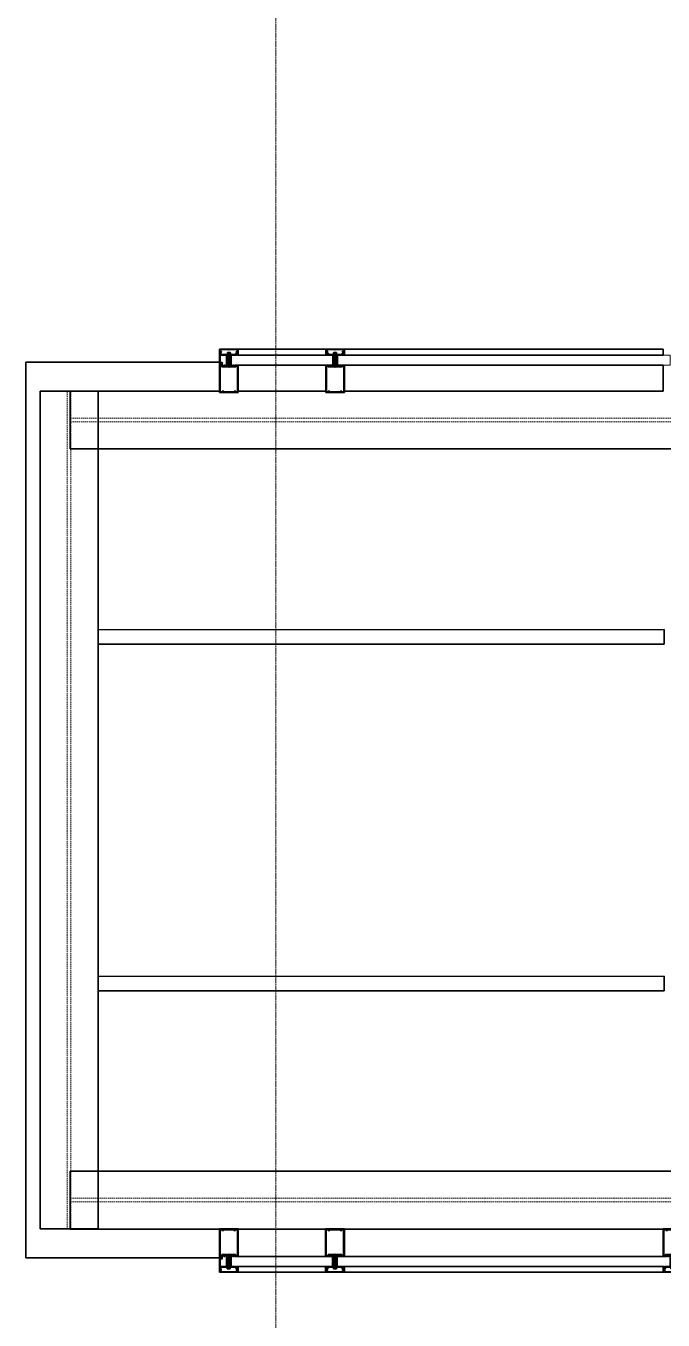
# Model space of a CAD drawing. Header units: millimetres. Extents: x -172 to 74841, y -20332 to 6639.
# Drawn here: x 53911 to 56116, y -14731 to -10251 of the extents above; entities that cross this region are included whole.
import ezdxf

# ---------------------------------------------------------------- set-up
doc = ezdxf.new("R2010")
doc.units = ezdxf.units.MM
doc.linetypes.add('DPA_Grid _ Level 100', pattern=[10, 5.5, -1.6, 1.3, -1.6])
doc.linetypes.add('DPA_Hidden 100', pattern=[7.2, 4.7, -2.5])
for name, color, linetype, lineweight in [('A-DETL-GENF', 2, 'Continuous', 35), ('A-GLAZ-CURT', 2, 'Continuous', 9), ('A-GLAZ-CWMG', 2, 'Continuous', 35), ('A-ROOF', 2, 'Continuous', 35), ('S-BEAM', 2, 'Continuous', 35), ('S-GRID', 251, 'Continuous', 9)]:
    doc.layers.add(name, color=color, linetype=linetype, lineweight=lineweight)

# ---------------------------------------------------------------- blocks, each defined once
blk = doc.blocks.new('Curtain Panel - GlazedPanel_Single_Clear-17713074-4214-01 ENLARGED ENTRANCE 4 GROUND LEVEL - REFLECTED CEILING PLAN')
at = {"layer": 'A-GLAZ-CURT'}
for p, q in [((-575.25, 17.5), (575.25, 17.5)), ((-575.25, -17.5), (-575.25, 17.5)), ((575.25, 17.5), (575.25, -17.5)), ((575.25, -17.5), (-575.25, -17.5))]:
    blk.add_line(p, q, dxfattribs=at)
blk = doc.blocks.new('Rectangular Mullion - DPA-AR_Rectangular_Mullion_Bottom_Right _Flip-17712991-4214-01 ENLARGED ENTRANCE 4 GROUND LEVEL - REFLECTED CEILING PLAN')
at = {"layer": 'A-GLAZ-CWMG'}
for p, q in [((-881611.9, -11370.8), (-881611.9, -11390.8)), ((-881611.9, -11390.8), (-881611.9, -11370.8)), ((-881611.9, -11370.8), (-881276.9, -11370.8)), ((-881276.9, -11370.8), (-881611.9, -11370.8)), ((-881285.4, -11390.8), (-881611.9, -11390.8)), ((-881285.4, -11390.8), (-881611.9, -11390.8)), ((-881611.9, -11425.8), (-881611.9, -11515.8)), ((-881611.9, -11515.8), (-881611.9, -11425.8)), ((-881285.4, -11425.8), (-881611.9, -11425.8)), ((-881285.4, -11425.8), (-881611.9, -11425.8))]:
    blk.add_line(p, q, dxfattribs=at)
blk = doc.blocks.new('Rectangular Mullion - 65 x 150mm-17686081-4214-01 ENLARGED ENTRANCE 4 GROUND LEVEL - REFLECTED CEILING PLAN')
at = {"layer": 'A-DETL-GENF'}
for p, q in [((-32.5, 25.3), (-32.5, 37.5)), ((-32.5, 37.5), (32.5, 37.5)), ((-32.5, 18), (-32.5, 22.7)), ((-29.9, 17.5), (-32, 17.5)), ((-31.7, 23.5), (-30.7, 23.5)), ((-31.2, 36.2), (-31.2, 25.8)), ((-15.9, 36.2), (-31.2, 36.2)), ((-31.2, 25.8), (-30.5, 25.8)), ((-30.5, 23.7), (-31, 23.7)), ((-30.3, 26), (-27.6, 30.6)), ((-26.8, 21.3), (-29, 21.3)), ((-25.9, 29.6), (-27.4, 26.9)), ((-27.4, 26.9), (-27.4, 23.5)), ((-27.4, 23.5), (-24.5, 23.5)), ((-5.7, 17.5), (-25.9, 17.5)), ((-23, 22), (-23, 20)), ((-23, 20), (-8.3, 20)), ((0, 36), (-15.9, 36.2)), ((-7.6, 20.7), (-8.3, 20)), ((-8, 12.1), (-8, 17.5)), ((-8, 12.1), (-8, 0.5)), ((-8, 12.1), (-6.9, 12.1)), ((-7.7, 0.2), (-6.7, 0.2)), ((-7.6, 20.7), (-0.4, 20.7)), ((-6.6, 12.5), (-6.9, 12.1)), ((-6.2, 12.1), (-6.6, 12.5)), ((-6.3, 20.7), (-6.3, 21.7)), ((-6.3, 21.7), (6.3, 21.7)), ((-4.3, 12.1), (-6.2, 12.1)), ((-5.7, 17.5), (-5.3, 17.1)), ((-5.3, 17.1), (-5, 17.5)), ((-5.2, 25.2), (-5.2, 21.7)), ((5.1, 25.3), (-5.1, 25.3)), ((-5, 17.5), (5, 17.5)), ((-4.9, 4.3), (-4.9, 12.1)), ((-4.9, 4.3), (-2.4, 1.4)), ((4.9, 4.3), (-4.9, 4.3)), ((-3.9, 12.5), (-4.3, 12.1)), ((-3.9, 26.1), (3.9, 26.1)), ((-3.6, 12.1), (-3.9, 12.5)), ((-2.5, 12.1), (-3.6, 12.1)), ((-2.6, 25.2), (-2.6, 21.7)), ((-2.5, 12.1), (-2.5, 17.5)), ((-2.5, 1.8), (-2.5, 12.1)), ((-1.1, -3.8), (-2.5, 1.8)), ((-2.4, 1.4), (-2.4, -23.5)), ((-2.4, 1.4), (2.4, 1.4)), ((0, 20.3), (-0.4, 20.7)), ((15.9, 36.2), (0, 36)), ((0.4, 20.7), (0, 20.3)), ((0.4, 20.7), (7.6, 20.7)), ((2.5, 1.8), (1.1, -3.8)), ((2.4, 1.4), (4.9, 4.3)), ((2.4, -23.5), (2.4, 1.4)), ((2.5, 12.1), (2.5, 17.5)), ((2.5, 12.1), (2.5, 1.6)), ((3.6, 12.1), (2.5, 12.1)), ((2.6, 25.2), (2.6, 21.7)), ((3.9, 12.5), (3.6, 12.1)), ((4.3, 12.1), (3.9, 12.5)), ((6.2, 12.1), (4.3, 12.1)), ((4.9, 4.3), (4.9, 12.1)), ((5, 17.5), (5.3, 17.1)), ((5.2, 25.2), (5.2, 21.7)), ((5.3, 17.1), (5.7, 17.5)), ((28.4, 17.5), (5.7, 17.5)), ((6.6, 12.5), (6.2, 12.1)), ((6.3, 21.7), (6.3, 20.7)), ((6.9, 12.1), (6.6, 12.5)), ((6.7, 0.2), (7.7, 0.2)), ((6.9, 12.1), (8, 12.1)), ((8.3, 20), (7.6, 20.7)), ((8, 17.5), (8, 12.1)), ((8, 12.1), (8, 0.5)), ((8.3, 20), (27.4, 20)), ((31.2, 36.2), (15.9, 36.2)), ((27.4, 26.9), (25.9, 29.6)), ((27.4, 20), (27.4, 26.9)), ((27.6, 30.6), (30.3, 26)), ((30, -7.1), (30, 16)), ((30.5, 25.8), (31.2, 25.8)), ((31, 23.7), (30.5, 23.7)), ((30.7, 23.5), (31.7, 23.5)), ((31.2, 25.8), (31.2, 36.2)), ((32.5, 37.5), (32.5, 25.3)), ((32.5, 22.7), (32.5, -11.2)), ((-21, -17.5), (-32.5, -17.5)), ((-32.5, -17.5), (-32.5, -112.5)), ((-30, -20), (-24, -20)), ((-30, -110), (-30, -20)), ((-24, -20), (-24, -23.1)), ((-23.2, -23.8), (-4.1, -23.8)), ((-17.9, -21.3), (-20.2, -21.3)), ((-13.8, -17.5), (-17.1, -17.5)), ((-13.1, -20.5), (-13.1, -18.3)), ((-5.9, -21.3), (-12.3, -21.3)), ((-10.5, -19.4), (-10.5, -21.3)), ((-8, -18.7), (-9.7, -18.7)), ((-8, -2), (-8, -18.7)), ((-6.7, -1.7), (-7.7, -1.7)), ((-6.4, -0.1), (-6.4, -1.5)), ((-5.4, -19.8), (-5.4, -4.6)), ((-5.4, -4.6), (-3.5, -4.6)), ((-5.1, -18.3), (-5.1, -20.5)), ((-0.8, -17.5), (-4.3, -17.5)), ((-2.6, -20.8), (2.6, -20.8)), ((-2.6, -22.3), (-2.6, -20.8)), ((-2.4, -23.5), (0, -25.9)), ((0, -18.3), (-0.8, -17.5)), ((0.8, -17.5), (0, -18.3)), ((0, -25.9), (2.4, -23.5)), ((4.3, -17.5), (0.8, -17.5)), ((2.6, -20.8), (2.6, -22.3)), ((3.5, -4.6), (5.4, -4.6)), ((4.1, -23.8), (23.2, -23.8)), ((5.1, -20.5), (5.1, -18.3)), ((5.4, -4.6), (5.4, -19.8)), ((12.3, -21.3), (5.9, -21.3)), ((6.4, -1.5), (6.4, -0.1)), ((7.7, -1.7), (6.7, -1.7)), ((8, -18.7), (8, -2)), ((9.7, -18.7), (8, -18.7)), ((10.5, -21.3), (10.5, -19.4)), ((13.1, -18.3), (13.1, -20.5)), ((17.1, -17.5), (13.8, -17.5)), ((20.2, -21.3), (17.9, -21.3)), ((32.5, -17.5), (21, -17.5)), ((22.3, -10.4), (22.3, -9.4)), ((23.1, -8.6), (28.4, -8.6)), ((32.5, -11.2), (23.1, -11.2)), ((23.3, -17.5), (23.3, -11.2)), ((24, -23.1), (24, -20)), ((24, -20), (30, -20)), ((30, -20), (30, -110)), ((32.5, -11.2), (32.5, -17.5)), ((32.5, -112.5), (32.5, -17.5)), ((-32.5, -112.5), (32.5, -112.5)), ((-25.1, -110), (-30, -110)), ((-23.6, -106.9), (-23.6, -108.4)), ((-17.7, -106.9), (-23.6, -106.9)), ((-17.7, -108.4), (-17.7, -106.9)), ((16.1, -110), (-16.1, -110)), ((17.7, -106.9), (17.7, -108.4)), ((23.6, -106.9), (17.7, -106.9)), ((23.6, -108.4), (23.6, -106.9)), ((30, -110), (25.1, -110))]:
    blk.add_line(p, q, dxfattribs=at)
for centre, radius, start, end in [((-31, 25.3), 1.52, 180, 270), ((-31.7, 22.7), 0.762, 90, 180), ((-32, 18), 0.508, 180, 270), ((-30.7, 24.8), 1.27, 270, 71.3371), ((-30.5, 24.8), 1.02, 270, 90), ((-29, 20), 1.27, 90, 180), ((-28, 19.8), 2.29, 180, 225.1897), ((-29.9, 17.9), 0.381, 270, 45.1897), ((-26.8, 30.1), 1.02, 330, 150), ((-26.8, 20), 1.27, 0, 90), ((-25.9, 17.9), 0.381, 134.8103, 270), ((-27.8, 19.8), 2.29, 314.8103, 0), ((-24.5, 22), 1.52, 0, 90), ((-7.7, 0.5), 0.254, 180, 270), ((-6.7, -0.1), 0.254, 0, 90), ((-3.9, 24.7), 1.38, 20.9416, 159.0732), ((0, 21.9), 4.19, 54.2873, 125.7127), ((3.9, 24.7), 1.38, 20.9416, 159.0732), ((6.7, -0.1), 0.254, 90, 180), ((7.7, 0.5), 0.254, 270, 0), ((26.8, 30.1), 1.02, 30, 210), ((28.4, 16), 1.52, 0, 90), ((30.7, 24.8), 1.27, 108.6629, 270), ((30.5, 24.8), 1.02, 90, 270), ((31, 25.3), 1.52, 270, 0), ((31.7, 22.7), 0.762, 0, 90), ((-23.2, -23.1), 0.762, 180, 270), ((-19.2, -19.8), 2.29, 134.8103, 180), ((-20.2, -20), 1.27, 180, 270), ((-21, -17.9), 0.381, 314.8103, 90), ((-17.9, -20), 1.27, 270, 0), ((-17.1, -17.9), 0.381, 90, 225.1897), ((-18.9, -19.8), 2.29, 0, 45.1897), ((-13.8, -18.3), 0.762, 0, 90), ((-12.3, -20.5), 0.762, 180, 270), ((-9.7, -19.4), 0.762, 90, 180), ((-7.7, -2), 0.254, 90, 180), ((-6.9, -19.8), 1.52, 270, 0), ((-6.7, -1.5), 0.254, 270, 0), ((-5.9, -20.5), 0.762, 270, 0), ((-4.3, -18.3), 0.762, 90, 180), ((-4.1, -22.3), 1.52, 270, 0), ((0, -3.5), 3.63, 197.5064, 342.4936), ((0, -3.5), 1.09, 195, 345), ((4.1, -22.3), 1.52, 180, 270), ((4.3, -18.3), 0.762, 0, 90), ((5.9, -20.5), 0.762, 180, 270), ((6.9, -19.8), 1.52, 180, 270), ((6.7, -1.5), 0.254, 180, 270), ((7.7, -2), 0.254, 0, 90), ((9.7, -19.4), 0.762, 0, 90), ((12.3, -20.5), 0.762, 270, 0), ((13.8, -18.3), 0.762, 90, 180), ((18.9, -19.8), 2.29, 134.8103, 180), ((17.9, -20), 1.27, 180, 270), ((17.1, -17.9), 0.381, 314.8103, 90), ((20.2, -20), 1.27, 270, 0), ((21, -17.9), 0.381, 90, 225.1897), ((19.2, -19.8), 2.29, 0, 45.1897), ((23.1, -9.4), 0.762, 90, 180), ((23.1, -10.4), 0.762, 180, 270), ((23.2, -23.1), 0.762, 270, 0), ((28.4, -7.1), 1.52, 270, 0), ((-25.1, -108.4), 1.52, 270, 0), ((-16.1, -108.4), 1.52, 180, 270), ((16.1, -108.4), 1.52, 270, 0), ((25.1, -108.4), 1.52, 180, 270)]:
    blk.add_arc(centre, radius, start, end, dxfattribs=at)
blk = doc.blocks.new('Rectangular Mullion - DPA-AR_Rectangular_Mullion_Bottom_Right _Flip-17713075-4214-01 ENLARGED ENTRANCE 4 GROUND LEVEL - REFLECTED CEILING PLAN')
at = {"layer": 'A-GLAZ-CWMG', "lineweight": 9}
for p, q in [((0, 37.5), (-65, 37.5)), ((-65, 37.5), (-65, 17.5)), ((-65, 17.5), (-41, 17.5)), ((-41, 17.5), (-41, -17.5)), ((0, -112.5), (0, 37.5)), ((-41, -17.5), (-65, -17.5)), ((-65, -17.5), (-65, -112.5)), ((-65, -112.5), (0, -112.5))]:
    blk.add_line(p, q, dxfattribs=at)
blk = doc.blocks.new('Curtain Panel - GlazedPanel_Single_Clear-17713077-4214-01 ENLARGED ENTRANCE 4 GROUND LEVEL - REFLECTED CEILING PLAN')
at = {"layer": 'A-GLAZ-CURT'}
for p, q in [((-575.5, -17.5), (-575.5, 17.5)), ((-575.5, 17.5), (575.5, 17.5)), ((575.5, 17.5), (575.5, -17.5)), ((575.5, -17.5), (-575.5, -17.5))]:
    blk.add_line(p, q, dxfattribs=at)
blk = doc.blocks.new('Rectangular Mullion - DPA-AR_Rectangular_Mullion_Bottom_Right _Flip-17712996-4214-01 ENLARGED ENTRANCE 4 GROUND LEVEL - REFLECTED CEILING PLAN')
at = {"layer": 'A-GLAZ-CWMG'}
for p, q in [((-881612.4, -14510.8), (-881612.4, -14416)), ((-881612.4, -14416), (-881612.4, -14510.8)), ((-881285.9, -14510.8), (-881612.4, -14510.8)), ((-881285.9, -14510.8), (-881612.4, -14510.8)), ((-881612.4, -14565.8), (-881612.4, -14545.8)), ((-881612.4, -14545.8), (-881612.4, -14565.8)), ((-881285.9, -14545.8), (-881612.4, -14545.8)), ((-881285.9, -14545.8), (-881612.4, -14545.8)), ((-881612.4, -14565.8), (-881277.4, -14565.8)), ((-881277.4, -14565.8), (-881612.4, -14565.8))]:
    blk.add_line(p, q, dxfattribs=at)
blk = doc.blocks.new('Rectangular Mullion - DPA-AR_Rectangular_Mullion_Bottom_Right _Flip-17713078-4214-01 ENLARGED ENTRANCE 4 GROUND LEVEL - REFLECTED CEILING PLAN')
at = {"layer": 'A-GLAZ-CWMG', "lineweight": 9}
for p, q in [((0, 112.5), (-65, 112.5)), ((-65, 112.5), (-65, 17.5)), ((0, -37.5), (0, 112.5)), ((-65, 17.5), (-41, 17.5)), ((-41, 17.5), (-41, -17.5)), ((-41, -17.5), (-65, -17.5)), ((-65, -17.5), (-65, -37.5)), ((-65, -37.5), (0, -37.5))]:
    blk.add_line(p, q, dxfattribs=at)
blk = doc.blocks.new('Rectangular Mullion - 65 x 150mm-17686078-4214-01 ENLARGED ENTRANCE 4 GROUND LEVEL - REFLECTED CEILING PLAN')
at = {"layer": 'A-DETL-GENF'}
for p, q in [((-32.5, 37.5), (-32.5, 25.3)), ((32.5, 37.5), (-32.5, 37.5)), ((-32.5, 22.7), (-32.5, -11.1)), ((-30.7, 23.5), (-31.7, 23.5)), ((-31.2, 25.8), (-31.2, 36.2)), ((-31.2, 36.2), (-15.9, 36.2)), ((-30.5, 25.8), (-31.2, 25.8)), ((-31, 23.7), (-30.5, 23.7)), ((-27.6, 30.6), (-30.3, 26)), ((-30, -7.1), (-30, 16)), ((-28.4, 17.5), (-5.7, 17.5)), ((-27.4, 26.9), (-25.9, 29.6)), ((-27.4, 20), (-27.4, 26.9)), ((-8.3, 20), (-27.4, 20)), ((-15.9, 36.2), (0, 36)), ((-8.3, 20), (-7.6, 20.7)), ((-8, 17.5), (-8, 12.1)), ((-6.9, 12.1), (-8, 12.1)), ((-8, 12.1), (-8, 0.5)), ((-6.7, 0.2), (-7.7, 0.2)), ((-0.4, 20.7), (-7.6, 20.7)), ((-6.9, 12.1), (-6.6, 12.5)), ((-6.6, 12.5), (-6.2, 12.1)), ((6.3, 21.7), (-6.3, 21.7)), ((-6.3, 21.7), (-6.3, 20.7)), ((-6.2, 12.1), (-4.3, 12.1)), ((-5.3, 17.1), (-5.7, 17.5)), ((-5, 17.5), (-5.3, 17.1)), ((-5.2, 25.2), (-5.2, 21.7)), ((-5.1, 25.3), (5.1, 25.3)), ((5, 17.5), (-5, 17.5)), ((-4.9, 4.3), (-4.9, 12.1)), ((-4.9, 4.3), (4.9, 4.3)), ((-2.4, 1.4), (-4.9, 4.3)), ((-4.3, 12.1), (-3.9, 12.5)), ((3.9, 26.1), (-3.9, 26.1)), ((-3.9, 12.5), (-3.6, 12.1)), ((-3.6, 12.1), (-2.5, 12.1)), ((-2.6, 25.2), (-2.6, 21.7)), ((-2.5, 12.1), (-2.5, 17.5)), ((-2.5, 12.1), (-2.5, 1.6)), ((-2.5, 1.8), (-1.1, -3.8)), ((-2.4, -23.5), (-2.4, 1.4)), ((2.4, 1.4), (-2.4, 1.4)), ((-0.4, 20.7), (0, 20.3)), ((0, 36), (15.9, 36.2)), ((0, 20.3), (0.4, 20.7)), ((7.6, 20.7), (0.4, 20.7)), ((1.1, -3.8), (2.5, 1.8)), ((4.9, 4.3), (2.4, 1.4)), ((2.4, 1.4), (2.4, -23.5)), ((2.5, 12.1), (2.5, 17.5)), ((2.5, 12.1), (3.6, 12.1)), ((2.5, 1.8), (2.5, 12.1)), ((2.6, 25.2), (2.6, 21.7)), ((3.6, 12.1), (3.9, 12.5)), ((3.9, 12.5), (4.3, 12.1)), ((4.3, 12.1), (6.2, 12.1)), ((4.9, 4.3), (4.9, 12.1)), ((5.3, 17.1), (5, 17.5)), ((5.2, 25.2), (5.2, 21.7)), ((5.7, 17.5), (5.3, 17.1)), ((5.7, 17.5), (25.9, 17.5)), ((6.2, 12.1), (6.6, 12.5)), ((6.3, 20.7), (6.3, 21.7)), ((6.6, 12.5), (6.9, 12.1)), ((7.7, 0.2), (6.7, 0.2)), ((8, 12.1), (6.9, 12.1)), ((7.6, 20.7), (8.3, 20)), ((8, 12.1), (8, 17.5)), ((8, 12.1), (8, 0.5)), ((23, 20), (8.3, 20)), ((15.9, 36.2), (31.2, 36.2)), ((23, 22), (23, 20)), ((27.4, 23.5), (24.5, 23.5)), ((25.9, 29.6), (27.4, 26.9)), ((26.8, 21.3), (29, 21.3)), ((27.4, 26.9), (27.4, 23.5)), ((30.3, 26), (27.6, 30.6)), ((29.9, 17.5), (32, 17.5)), ((31.2, 25.8), (30.5, 25.8)), ((30.5, 23.7), (31, 23.7)), ((31.7, 23.5), (30.7, 23.5)), ((31.2, 36.2), (31.2, 25.8)), ((32.5, 25.3), (32.5, 37.5)), ((32.5, 18), (32.5, 22.7)), ((-32.5, -11.1), (-23.1, -11.1)), ((-32.5, -11.2), (-32.5, -17.5)), ((-32.5, -17.5), (-21, -17.5)), ((-32.5, -112.5), (-32.5, -17.5)), ((-24, -20), (-30, -20)), ((-30, -20), (-30, -110)), ((-23.1, -8.6), (-28.4, -8.6)), ((-24, -23.1), (-24, -20)), ((-23.3, -17.5), (-23.3, -11.1)), ((-4.1, -23.8), (-23.2, -23.8)), ((-22.3, -10.4), (-22.3, -9.4)), ((-20.2, -21.3), (-17.9, -21.3)), ((-17.1, -17.5), (-13.8, -17.5)), ((-13.1, -18.3), (-13.1, -20.5)), ((-12.3, -21.3), (-5.9, -21.3)), ((-10.5, -21.3), (-10.5, -19.4)), ((-9.7, -18.7), (-8, -18.7)), ((-8, -18.7), (-8, -2)), ((-7.7, -1.7), (-6.7, -1.7)), ((-6.4, -1.5), (-6.4, -0.1)), ((-3.5, -4.6), (-5.4, -4.6)), ((-5.4, -4.6), (-5.4, -19.8)), ((-5.1, -20.5), (-5.1, -18.3)), ((-4.3, -17.5), (-0.8, -17.5)), ((-2.6, -20.8), (-2.6, -22.3)), ((2.6, -20.8), (-2.6, -20.8)), ((0, -25.9), (-2.4, -23.5)), ((-0.8, -17.5), (0, -18.3)), ((0, -18.3), (0.8, -17.5)), ((2.4, -23.5), (0, -25.9)), ((0.8, -17.5), (4.3, -17.5)), ((2.6, -22.3), (2.6, -20.8)), ((5.4, -4.6), (3.5, -4.6)), ((23.2, -23.8), (4.1, -23.8)), ((5.1, -18.3), (5.1, -20.5)), ((5.4, -19.8), (5.4, -4.6)), ((5.9, -21.3), (12.3, -21.3)), ((6.4, -0.1), (6.4, -1.5)), ((6.7, -1.7), (7.7, -1.7)), ((8, -2), (8, -18.7)), ((8, -18.7), (9.7, -18.7)), ((10.5, -19.4), (10.5, -21.3)), ((13.1, -20.5), (13.1, -18.3)), ((13.8, -17.5), (17.1, -17.5)), ((17.9, -21.3), (20.2, -21.3)), ((21, -17.5), (32.5, -17.5)), ((24, -20), (24, -23.1)), ((30, -20), (24, -20)), ((30, -110), (30, -20)), ((32.5, -17.5), (32.5, -112.5)), ((32.5, -112.5), (-32.5, -112.5)), ((-30, -110), (-25.1, -110)), ((-23.6, -108.4), (-23.6, -106.9)), ((-23.6, -106.9), (-17.7, -106.9)), ((-17.7, -106.9), (-17.7, -108.4)), ((-16.1, -110), (16.1, -110)), ((17.7, -106.9), (23.6, -106.9)), ((17.7, -108.4), (17.7, -106.9)), ((23.6, -106.9), (23.6, -108.4)), ((25.1, -110), (30, -110))]:
    blk.add_line(p, q, dxfattribs=at)
for centre, radius, start, end in [((-31, 25.3), 1.52, 180, 270), ((-31.7, 22.7), 0.762, 90, 180), ((-30.7, 24.8), 1.27, 270, 71.3371), ((-30.5, 24.8), 1.02, 270, 90), ((-28.4, 16), 1.52, 90, 180), ((-26.8, 30.1), 1.02, 330, 150), ((-7.7, 0.5), 0.254, 180, 270), ((-6.7, -0.1), 0.254, 0, 90), ((-3.9, 24.7), 1.38, 20.9268, 159.0584), ((0, 21.9), 4.19, 54.2873, 125.7127), ((3.9, 24.7), 1.38, 20.9268, 159.0584), ((6.7, -0.1), 0.254, 90, 180), ((7.7, 0.5), 0.254, 270, 0), ((24.5, 22), 1.52, 90, 180), ((26.8, 20), 1.27, 90, 180), ((27.8, 19.8), 2.29, 180, 225.1897), ((26.8, 30.1), 1.02, 30, 210), ((25.9, 17.9), 0.381, 270, 45.1897), ((29, 20), 1.27, 360, 90), ((30.7, 24.8), 1.27, 108.6629, 270), ((30.5, 24.8), 1.02, 90, 270), ((29.9, 17.9), 0.381, 134.8103, 270), ((28, 19.8), 2.29, 314.8103, 360), ((31, 25.3), 1.52, 270, 0), ((31.7, 22.7), 0.762, 0, 90), ((32, 18), 0.508, 270, 0), ((-28.4, -7.1), 1.52, 180, 270), ((-23.2, -23.1), 0.762, 180, 270), ((-23.1, -9.4), 0.762, 0, 90), ((-23.1, -10.4), 0.762, 270, 0), ((-19.2, -19.8), 2.29, 134.8103, 180), ((-20.2, -20), 1.27, 180, 270), ((-21, -17.9), 0.381, 314.8103, 90), ((-17.9, -20), 1.27, 270, 360), ((-17.1, -17.9), 0.381, 90, 225.1897), ((-18.9, -19.8), 2.29, 360, 45.1897), ((-13.8, -18.3), 0.762, 0, 90), ((-12.3, -20.5), 0.762, 180, 270), ((-9.7, -19.4), 0.762, 90, 180), ((-7.7, -2), 0.254, 90, 180), ((-6.9, -19.8), 1.52, 270, 0), ((-6.7, -1.5), 0.254, 270, 0), ((-5.9, -20.5), 0.762, 270, 0), ((-4.3, -18.3), 0.762, 90, 180), ((-4.1, -22.3), 1.52, 270, 0), ((0, -3.5), 3.63, 197.5064, 342.4936), ((0, -3.5), 1.09, 195, 345), ((4.1, -22.3), 1.52, 180, 270), ((4.3, -18.3), 0.762, 360, 90), ((5.9, -20.5), 0.762, 180, 270), ((6.9, -19.8), 1.52, 180, 270), ((6.7, -1.5), 0.254, 180, 270), ((7.7, -2), 0.254, 360, 90), ((9.7, -19.4), 0.762, 0, 90), ((12.3, -20.5), 0.762, 270, 0), ((13.8, -18.3), 0.762, 90, 180), ((18.9, -19.8), 2.29, 134.8103, 180), ((17.9, -20), 1.27, 180, 270), ((17.1, -17.9), 0.381, 314.8103, 90), ((20.2, -20), 1.27, 270, 0), ((21, -17.9), 0.381, 90, 225.1897), ((19.2, -19.8), 2.29, 0, 45.1897), ((23.2, -23.1), 0.762, 270, 0), ((-25.1, -108.4), 1.52, 270, 0), ((-16.1, -108.4), 1.52, 180, 270), ((16.1, -108.4), 1.52, 270, 0), ((25.1, -108.4), 1.52, 180, 270)]:
    blk.add_arc(centre, radius, start, end, dxfattribs=at)
blk = doc.blocks.new('H-Wide Flange Beams - H200x200x49_9-17713032-4214-01 ENLARGED ENTRANCE 4 GROUND LEVEL - REFLECTED CEILING PLAN')
at = {"layer": 'S-BEAM'}
for p, q in [((-1396, 100), (-1396, -100)), ((-1396, -100), (-1396, 100)), ((-1396, 100), (-1396, 17)), ((-1396, 17), (-1396, 100)), ((-1396, 100), (1504, 100)), ((1304.2, 100), (-1196, 100)), ((-1196, 100), (-570.2, 100)), ((-1196, 100), (-570.2, 100)), ((-520.2, 100), (629.8, 100)), ((-520.2, 100), (629.8, 100)), ((679.8, 100), (1304.2, 100)), ((679.8, 100), (1304.2, 100)), ((1504, -100), (1504, 100)), ((-1396, 17), (-1396, 4.4)), ((-1396, 4.4), (-1396, 17)), ((1504, 4), (1504, -100)), ((-1396, -17), (-1396, -4.4)), ((-1396, -4.4), (-1396, -17)), ((-1396, -100), (-1396, -17)), ((-1396, -17), (-1396, -100)), ((1504, -17), (1504, -4.4)), ((1504, -4.4), (1504, -17)), ((1504, -100), (1504, -17)), ((1504, -17), (1504, -100)), ((-1396, -100), (1504, -100)), ((-1396, -100), (1504, -100)), ((-1396, -100), (1504, -100)), ((-1396, -100), (1504, -100))]:
    blk.add_line(p, q, dxfattribs=at)
at = {"layer": 'S-BEAM', "linetype": 'DPA_Hidden 100', "lineweight": 9}
for p, q in [((1504, 6.5), (-1396, 6.5)), ((1504, -6.5), (-1396, -6.5))]:
    blk.add_line(p, q, dxfattribs=at)
blk = doc.blocks.new('H-Wide Flange Beams - H200x200x49_9-17713033-4214-01 ENLARGED ENTRANCE 4 GROUND LEVEL - REFLECTED CEILING PLAN')
at = {"layer": 'S-BEAM'}
for p, q in [((-872, 100), (-872, -100)), ((-872, -100), (-872, 100)), ((-872, 100), (-872, 17)), ((-872, 17), (-872, 100)), ((-461.5, 100), (-872, 100)), ((-872, 100), (-461.5, 100)), ((-872, 100), (-461.5, 100)), ((-872, 100), (-461.5, 100)), ((725.6, 100), (-377.5, 100)), ((-377.5, 100), (725.6, 100)), ((1093.1, 100), (790.5, 100)), ((790.5, 100), (1093.1, 100)), ((1674, 100), (1157.9, 100)), ((1157.9, 100), (1674, 100)), ((1157.9, 100), (1674, 100)), ((1157.9, 100), (1674, 100)), ((1674, -100), (1674, 100)), ((-872, 17), (-872, 5.7)), ((-872, 5.7), (-872, 17)), ((-872, -17), (-872, -4.4)), ((-872, -4.4), (-872, -17)), ((-872, -100), (-872, -17)), ((-872, -17), (-872, -100)), ((-872, -100), (-461.5, -100)), ((-872, -100), (-461.5, -100)), ((-872, -100), (-461.5, -100)), ((-872, -100), (-461.5, -100)), ((-442.5, -100), (1578, -100)), ((-442.5, -100), (1674, -100)), ((-392.9, -100), (1578, -100)), ((-392.9, -100), (1578, -100))]:
    blk.add_line(p, q, dxfattribs=at)
at = {"layer": 'S-BEAM', "linetype": 'DPA_Hidden 100', "lineweight": 9}
for p, q in [((-461.5, 6.5), (-872, 6.5)), ((1674, 6.5), (-442.5, 6.5)), ((-461.5, -6.5), (-872, -6.5)), ((1674, -6.5), (-442.5, -6.5))]:
    blk.add_line(p, q, dxfattribs=at)
blk = doc.blocks.new('H-Wide Flange Beams - H200x200x49_9-17713034-4214-01 ENLARGED ENTRANCE 4 GROUND LEVEL - REFLECTED CEILING PLAN')
at = {"layer": 'S-BEAM'}
for p, q in [((-872, 100), (-872, -100)), ((-872, -100), (-872, 100)), ((-872, 100), (-872, 17)), ((-872, 17), (-872, 100)), ((-461.5, 100), (-872, 100)), ((-872, 100), (-461.5, 100)), ((-872, 100), (-461.5, 100)), ((-872, 100), (-461.5, 100)), ((1578, 100), (-442.5, 100)), ((-442.5, 100), (1673.9, 100)), ((-392.4, 100), (1578, 100)), ((-392.4, 100), (1578, 100)), ((1673.9, -100), (1673.9, 100)), ((-872, 17), (-872, 4.4)), ((-872, 4.4), (-872, 17)), ((-872, -17), (-872, -4.4)), ((-872, -4.4), (-872, -17)), ((-872, -100), (-872, -17)), ((-872, -17), (-872, -100)), ((-872, -100), (-461.5, -100)), ((-872, -100), (-461.5, -100)), ((-872, -100), (-461.5, -100)), ((-872, -100), (-461.5, -100)), ((-377.5, -100), (725, -100)), ((-377.5, -100), (725, -100)), ((790, -100), (1092.5, -100)), ((790, -100), (1092.5, -100)), ((1157.5, -100), (1673.9, -100)), ((1157.5, -100), (1673.9, -100)), ((1157.5, -100), (1673.9, -100)), ((1157.5, -100), (1673.9, -100))]:
    blk.add_line(p, q, dxfattribs=at)
at = {"layer": 'S-BEAM', "linetype": 'DPA_Hidden 100', "lineweight": 9}
for p, q in [((-461.5, 6.5), (-872, 6.5)), ((1673.9, 6.5), (-442.5, 6.5)), ((-461.5, -6.5), (-872, -6.5)), ((1673.9, -6.5), (-442.5, -6.5))]:
    blk.add_line(p, q, dxfattribs=at)
blk = doc.blocks.new('Structural Framing 18 - Structural Framing 1-17823360-4214-01 ENLARGED ENTRANCE 4 GROUND LEVEL - REFLECTED CEILING PLAN')
at = {"layer": 'S-BEAM'}
for p, q in [((-2860788.1, -693778.6), (-2860787.7, -695737.8)), ((-2860788.1, -693778.6), (-2860787.7, -695738)), ((-2860737.7, -695738), (-2860738.1, -693778.6)), ((-2860738.1, -693778.6), (-2860737.7, -695737.8)), ((-2860737.7, -695738), (-2860787.7, -695738)), ((-2860787.7, -695738), (-2860737.7, -695738))]:
    blk.add_line(p, q, dxfattribs=at)
blk = doc.blocks.new('Structural Framing 19 - Structural Framing 1-17823374-4214-01 ENLARGED ENTRANCE 4 GROUND LEVEL - REFLECTED CEILING PLAN')
at = {"layer": 'S-BEAM'}
for p, q in [((-2860788.1, -693778.6), (-2860787.7, -695737.8)), ((-2860788.1, -693778.6), (-2860787.7, -695738)), ((-2860737.7, -695738), (-2860738.1, -693778.6)), ((-2860738.1, -693778.6), (-2860737.7, -695737.8)), ((-2860737.7, -695738), (-2860787.7, -695738)), ((-2860787.7, -695738), (-2860737.7, -695738))]:
    blk.add_line(p, q, dxfattribs=at)
blk = doc.blocks.new('Rectangular Mullion - 65 x 150mm-17686083-4214-01 ENLARGED ENTRANCE 4 GROUND LEVEL - REFLECTED CEILING PLAN')
at = {"layer": 'A-DETL-GENF'}
for p, q in [((-32.5, 37.5), (32.5, 37.5)), ((-32.5, 25.3), (-32.5, 37.5)), ((-32.5, 18), (-32.5, 22.7)), ((-29.9, 17.5), (-32, 17.5)), ((-31.7, 23.5), (-30.7, 23.5)), ((-15.9, 36.2), (-31.2, 36.2)), ((-31.2, 36.2), (-31.2, 25.8)), ((-31.2, 25.8), (-30.5, 25.8)), ((-30.5, 23.7), (-31, 23.7)), ((-30.3, 26), (-27.6, 30.6)), ((-26.8, 21.3), (-29, 21.3)), ((-25.9, 29.6), (-27.4, 26.9)), ((-27.4, 26.9), (-27.4, 23.5)), ((-27.4, 23.5), (-24.5, 23.5)), ((-5.7, 17.5), (-25.9, 17.5)), ((-23, 22), (-23, 20)), ((-23, 20), (-8.3, 20)), ((0, 36), (-15.9, 36.2)), ((-7.6, 20.7), (-8.3, 20)), ((-8, 12.1), (-8, 17.5)), ((-8, 12.1), (-6.9, 12.1)), ((-8, 12.1), (-8, 0.5)), ((-7.7, 0.2), (-6.7, 0.2)), ((-7.6, 20.7), (-0.4, 20.7)), ((-6.6, 12.5), (-6.9, 12.1)), ((-6.2, 12.1), (-6.6, 12.5)), ((-6.3, 21.7), (6.3, 21.7)), ((-6.3, 20.7), (-6.3, 21.7)), ((-4.3, 12.1), (-6.2, 12.1)), ((-5.7, 17.5), (-5.3, 17.1)), ((-5.3, 17.1), (-5, 17.5)), ((-5.2, 25.2), (-5.2, 21.7)), ((5.1, 25.3), (-5.1, 25.3)), ((-5, 17.5), (5, 17.5)), ((-4.9, 4.3), (-4.9, 12.1)), ((4.9, 4.3), (-4.9, 4.3)), ((-4.9, 4.3), (-2.4, 1.4)), ((-3.9, 12.5), (-4.3, 12.1)), ((-3.9, 26.1), (3.9, 26.1)), ((-3.6, 12.1), (-3.9, 12.5)), ((-2.5, 12.1), (-3.6, 12.1)), ((-2.6, 25.2), (-2.6, 21.7)), ((-2.5, 12.1), (-2.5, 17.5)), ((-2.5, 1.8), (-2.5, 12.1)), ((-1.1, -3.8), (-2.5, 1.8)), ((-2.4, 1.4), (2.4, 1.4)), ((-2.4, 1.4), (-2.4, -23.5)), ((0, 20.3), (-0.4, 20.7)), ((15.9, 36.2), (0, 36)), ((0.4, 20.7), (0, 20.3)), ((0.4, 20.7), (7.6, 20.7)), ((2.5, 1.8), (1.1, -3.8)), ((2.4, 1.4), (4.9, 4.3)), ((2.4, -23.5), (2.4, 1.4)), ((2.5, 12.1), (2.5, 17.5)), ((3.6, 12.1), (2.5, 12.1)), ((2.5, 12.1), (2.5, 1.6)), ((2.6, 25.2), (2.6, 21.7)), ((3.9, 12.5), (3.6, 12.1)), ((4.3, 12.1), (3.9, 12.5)), ((6.2, 12.1), (4.3, 12.1)), ((4.9, 4.3), (4.9, 12.1)), ((5, 17.5), (5.3, 17.1)), ((5.2, 25.2), (5.2, 21.7)), ((5.3, 17.1), (5.7, 17.5)), ((5.7, 17.5), (25.9, 17.5)), ((6.6, 12.5), (6.2, 12.1)), ((6.3, 21.7), (6.3, 20.7)), ((6.9, 12.1), (6.6, 12.5)), ((6.7, 0.2), (7.7, 0.2)), ((6.9, 12.1), (8, 12.1)), ((8.3, 20), (7.6, 20.7)), ((8, 17.5), (8, 12.1)), ((8, 12.1), (8, 0.5)), ((23, 20), (8.3, 20)), ((31.2, 36.2), (15.9, 36.2)), ((23, 22), (23, 20)), ((27.4, 23.5), (24.5, 23.5)), ((27.4, 26.9), (25.9, 29.6)), ((26.8, 21.3), (29, 21.3)), ((27.4, 26.9), (27.4, 23.5)), ((27.6, 30.6), (30.3, 26)), ((29.9, 17.5), (32, 17.5)), ((30.5, 25.8), (31.2, 25.8)), ((31, 23.7), (30.5, 23.7)), ((30.7, 23.5), (31.7, 23.5)), ((31.2, 25.8), (31.2, 36.2)), ((32.5, 37.5), (32.5, 25.3)), ((32.5, 18), (32.5, 22.7)), ((-32.5, -17.5), (-32.5, -112.5)), ((-21, -17.5), (-32.5, -17.5)), ((-30, -110), (-30, -20)), ((-30, -20), (-24, -20)), ((-24, -20), (-24, -23.1)), ((-23.2, -23.8), (-4.1, -23.8)), ((-17.9, -21.3), (-20.2, -21.3)), ((-13.8, -17.5), (-17.1, -17.5)), ((-13.1, -20.5), (-13.1, -18.3)), ((-5.9, -21.3), (-12.3, -21.3)), ((-10.5, -19.4), (-10.5, -21.3)), ((-8, -18.7), (-9.7, -18.7)), ((-8, -2), (-8, -18.7)), ((-6.7, -1.7), (-7.7, -1.7)), ((-6.4, -0.1), (-6.4, -1.5)), ((-5.4, -4.6), (-3.5, -4.6)), ((-5.4, -19.8), (-5.4, -4.6)), ((-5.1, -18.3), (-5.1, -20.5)), ((-0.8, -17.5), (-4.3, -17.5)), ((-2.6, -22.3), (-2.6, -20.8)), ((-2.6, -20.8), (2.6, -20.8)), ((-2.4, -23.5), (0, -25.9)), ((0, -18.3), (-0.8, -17.5)), ((0.8, -17.5), (0, -18.3)), ((0, -25.9), (2.4, -23.5)), ((4.3, -17.5), (0.8, -17.5)), ((2.6, -20.8), (2.6, -22.3)), ((3.5, -4.6), (5.4, -4.6)), ((4.1, -23.8), (23.2, -23.8)), ((5.1, -20.5), (5.1, -18.3)), ((5.4, -4.6), (5.4, -19.8)), ((12.3, -21.3), (5.9, -21.3)), ((6.4, -1.5), (6.4, -0.1)), ((7.7, -1.7), (6.7, -1.7)), ((8, -18.7), (8, -2)), ((9.7, -18.7), (8, -18.7)), ((10.5, -21.3), (10.5, -19.4)), ((13.1, -18.3), (13.1, -20.5)), ((17.1, -17.5), (13.8, -17.5)), ((20.2, -21.3), (17.9, -21.3)), ((32.5, -17.5), (21, -17.5)), ((24, -20), (30, -20)), ((24, -23.1), (24, -20)), ((30, -20), (30, -110)), ((32.5, -112.5), (32.5, -17.5)), ((-32.5, -112.5), (32.5, -112.5)), ((-25.1, -110), (-30, -110)), ((-17.7, -106.9), (-23.6, -106.9)), ((-23.6, -106.9), (-23.6, -108.4)), ((-17.7, -108.4), (-17.7, -106.9)), ((16.1, -110), (-16.1, -110)), ((23.6, -106.9), (17.7, -106.9)), ((17.7, -106.9), (17.7, -108.4)), ((23.6, -108.4), (23.6, -106.9)), ((30, -110), (25.1, -110))]:
    blk.add_line(p, q, dxfattribs=at)
for centre, radius, start, end in [((-31, 25.3), 1.52, 180, 270), ((-31.7, 22.7), 0.762, 90, 180), ((-32, 18), 0.508, 180, 270), ((-30.7, 24.8), 1.27, 270, 71.3371), ((-30.5, 24.8), 1.02, 270, 90), ((-29, 20), 1.27, 90, 180), ((-28, 19.8), 2.29, 180, 225.1897), ((-29.9, 17.9), 0.381, 270, 45.1897), ((-26.8, 30.1), 1.02, 330, 150), ((-26.8, 20), 1.27, 0, 90), ((-25.9, 17.9), 0.381, 134.8103, 270), ((-27.8, 19.8), 2.29, 314.8103, 0), ((-24.5, 22), 1.52, 0, 90), ((-7.7, 0.5), 0.254, 180, 270), ((-6.7, -0.1), 0.254, 0, 90), ((-3.9, 24.7), 1.38, 20.9416, 159.0732), ((0, 21.9), 4.19, 54.2873, 125.7127), ((3.9, 24.7), 1.38, 20.9416, 159.0732), ((6.7, -0.1), 0.254, 90, 180), ((7.7, 0.5), 0.254, 270, 0), ((24.5, 22), 1.52, 90, 180), ((26.8, 20), 1.27, 90, 180), ((27.8, 19.8), 2.29, 180, 225.1897), ((26.8, 30.1), 1.02, 30, 210), ((25.9, 17.9), 0.381, 270, 45.1897), ((29, 20), 1.27, 0, 90), ((30.7, 24.8), 1.27, 108.6629, 270), ((30.5, 24.8), 1.02, 90, 270), ((29.9, 17.9), 0.381, 134.8103, 270), ((28, 19.8), 2.29, 314.8103, 0), ((31, 25.3), 1.52, 270, 0), ((31.7, 22.7), 0.762, 0, 90), ((32, 18), 0.508, 270, 0), ((-23.2, -23.1), 0.762, 180, 270), ((-19.2, -19.8), 2.29, 134.8103, 180), ((-20.2, -20), 1.27, 180, 270), ((-21, -17.9), 0.381, 314.8103, 90), ((-17.9, -20), 1.27, 270, 0), ((-17.1, -17.9), 0.381, 90, 225.1897), ((-18.9, -19.8), 2.29, 0, 45.1897), ((-13.8, -18.3), 0.762, 0, 90), ((-12.3, -20.5), 0.762, 180, 270), ((-9.7, -19.4), 0.762, 90, 180), ((-7.7, -2), 0.254, 90, 180), ((-6.9, -19.8), 1.52, 270, 0), ((-6.7, -1.5), 0.254, 270, 0), ((-5.9, -20.5), 0.762, 270, 0), ((-4.3, -18.3), 0.762, 90, 180), ((-4.1, -22.3), 1.52, 270, 0), ((0, -3.5), 3.63, 197.5064, 342.4936), ((0, -3.5), 1.09, 195, 345), ((4.1, -22.3), 1.52, 180, 270), ((4.3, -18.3), 0.762, 0, 90), ((5.9, -20.5), 0.762, 180, 270), ((6.9, -19.8), 1.52, 180, 270), ((6.7, -1.5), 0.254, 180, 270), ((7.7, -2), 0.254, 0, 90), ((9.7, -19.4), 0.762, 0, 90), ((12.3, -20.5), 0.762, 270, 0), ((13.8, -18.3), 0.762, 90, 180), ((18.9, -19.8), 2.29, 134.8103, 180), ((17.9, -20), 1.27, 180, 270), ((17.1, -17.9), 0.381, 314.8103, 90), ((20.2, -20), 1.27, 270, 0), ((21, -17.9), 0.381, 90, 225.1897), ((19.2, -19.8), 2.29, 0, 45.1897), ((23.2, -23.1), 0.762, 270, 0), ((-25.1, -108.4), 1.52, 270, 0), ((-16.1, -108.4), 1.52, 180, 270), ((16.1, -108.4), 1.52, 270, 0), ((25.1, -108.4), 1.52, 180, 270)]:
    blk.add_arc(centre, radius, start, end, dxfattribs=at)
blk = doc.blocks.new('Rectangular Mullion - DPA-AR_Rectangular_Mullion_Bottom_Middle-17712992-4214-01 ENLARGED ENTRANCE 4 GROUND LEVEL - REFLECTED CEILING PLAN')
at = {"layer": 'A-GLAZ-CWMG', "lineweight": 9}
for p, q in [((32.5, 37.5), (-32.5, 37.5)), ((-32.5, 37.5), (-32.5, 17.5)), ((-32.5, 17.5), (-8.5, 17.5)), ((-8.5, 17.5), (-8.5, -17.5)), ((8.5, -17.5), (8.5, 17.5)), ((8.5, 17.5), (32.5, 17.5)), ((32.5, 17.5), (32.5, 37.5)), ((-8.5, -17.5), (-32.5, -17.5)), ((-32.5, -17.5), (-32.5, -112.5)), ((32.5, -17.5), (8.5, -17.5)), ((32.5, -112.5), (32.5, -17.5)), ((-32.5, -112.5), (32.5, -112.5))]:
    blk.add_line(p, q, dxfattribs=at)
blk = doc.blocks.new('Rectangular Mullion - DPA-AR_Rectangular_Mullion_Bottom_Right _Flip-17712993-4214-01 ENLARGED ENTRANCE 4 GROUND LEVEL - REFLECTED CEILING PLAN')
at = {"layer": 'A-GLAZ-CWMG'}
for p, q in [((-881276.9, -11370.8), (-880141.9, -11370.8)), ((-880141.9, -11370.8), (-881276.9, -11370.8)), ((-880141.9, -11370.8), (-880141.9, -11390.8)), ((-880141.9, -11390.8), (-880141.9, -11370.8)), ((-880141.9, -11390.8), (-881268.4, -11390.8)), ((-880141.9, -11390.8), (-881268.4, -11390.8)), ((-880141.9, -11425.8), (-881268.4, -11425.8)), ((-880141.9, -11425.8), (-881268.4, -11425.8)), ((-880141.9, -11425.8), (-880141.9, -11515.8)), ((-880141.9, -11515.8), (-880141.9, -11425.8))]:
    blk.add_line(p, q, dxfattribs=at)
blk = doc.blocks.new('Curtain Panel - GlazedPanel_Single_Clear-17713082-4214-01 ENLARGED ENTRANCE 4 GROUND LEVEL - REFLECTED CEILING PLAN')
at = {"layer": 'A-GLAZ-CURT'}
for p, q in [((-175.3, -17.5), (-175.3, 17.5)), ((-175.3, 17.5), (175.3, 17.5)), ((175.3, 17.5), (175.3, -17.5)), ((175.3, -17.5), (-175.3, -17.5))]:
    blk.add_line(p, q, dxfattribs=at)
blk = doc.blocks.new('Rectangular Mullion - DPA-AR_Rectangular_Mullion_Bottom_Right _Flip-17712997-4214-01 ENLARGED ENTRANCE 4 GROUND LEVEL - REFLECTED CEILING PLAN')
at = {"layer": 'A-GLAZ-CWMG'}
for p, q in [((-880141.9, -14510.8), (-880141.9, -14416)), ((-880141.9, -14416), (-880141.9, -14510.8)), ((-880141.9, -14510.8), (-881268.9, -14510.8)), ((-880141.9, -14510.8), (-881268.9, -14510.8)), ((-880141.9, -14545.8), (-881268.9, -14545.8)), ((-880141.9, -14545.8), (-881268.9, -14545.8)), ((-880141.9, -14565.8), (-880141.9, -14545.8)), ((-880141.9, -14545.8), (-880141.9, -14565.8)), ((-881277.4, -14565.8), (-880141.9, -14565.8)), ((-880141.9, -14565.8), (-881277.4, -14565.8))]:
    blk.add_line(p, q, dxfattribs=at)
blk = doc.blocks.new('Curtain Panel - GlazedPanel_Single_Clear-17713083-4214-01 ENLARGED ENTRANCE 4 GROUND LEVEL - REFLECTED CEILING PLAN')
at = {"layer": 'A-GLAZ-CURT'}
for p, q in [((-175.3, 17.5), (175.3, 17.5)), ((-175.3, -17.5), (-175.3, 17.5)), ((175.3, 17.5), (175.3, -17.5)), ((175.3, -17.5), (-175.3, -17.5))]:
    blk.add_line(p, q, dxfattribs=at)
blk = doc.blocks.new('Rectangular Mullion - DPA-AR_Rectangular_Mullion_Bottom_Middle-17713000-4214-01 ENLARGED ENTRANCE 4 GROUND LEVEL - REFLECTED CEILING PLAN')
at = {"layer": 'A-GLAZ-CWMG', "lineweight": 9}
for p, q in [((32.5, 112.5), (-32.5, 112.5)), ((-32.5, 112.5), (-32.5, 17.5)), ((32.5, 17.5), (32.5, 112.5)), ((-32.5, 17.5), (-8.5, 17.5)), ((-8.5, 17.5), (-8.5, -17.5)), ((8.5, -17.5), (8.5, 17.5)), ((8.5, 17.5), (32.5, 17.5)), ((-8.5, -17.5), (-32.5, -17.5)), ((-32.5, -17.5), (-32.5, -37.5)), ((-32.5, -37.5), (32.5, -37.5)), ((32.5, -17.5), (8.5, -17.5)), ((32.5, -37.5), (32.5, -17.5))]:
    blk.add_line(p, q, dxfattribs=at)

msp = doc.modelspace()

# ---------------------------------------------------------------- linework, layer by layer
at = {"layer": 'A-ROOF'}
for p, q in [((53911.2, -11415.8), (53911.2, -14515.8)), ((54581.2, -11415.8), (53911.2, -11415.8)), ((53911.2, -14515.8), (53911.2, -11415.8)), ((53911.2, -11415.8), (54581.2, -11415.8)), ((53911.2, -14515.8), (54580.7, -14515.8)), ((54580.7, -14515.8), (53911.2, -14515.8))]:
    msp.add_line(p, q, dxfattribs=at)
at = {"layer": 'S-GRID', "linetype": 'DPA_Grid _ Level 100'}
msp.add_line((54775.7, -20332.4), (54775.7, 5738.9), dxfattribs=at)

# ---------------------------------------------------------------- block references
at = {"layer": 'A-DETL-GENF', "lineweight": 9, "extrusion": (0, 0, -1)}
msp.add_blockref('Rectangular Mullion - 65 x 150mm-17686083-4214-01 ENLARGED ENTRANCE 4 GROUND LEVEL - REFLECTED CEILING PLAN', (-54981.2, -11408.3), dxfattribs=at)
at = {"layer": 'A-GLAZ-CURT', "rotation": 180}
for name, p in [('Curtain Panel - GlazedPanel_Single_Clear-17713083-4214-01 ENLARGED ENTRANCE 4 GROUND LEVEL - REFLECTED CEILING PLAN', (54797.4, -11408.3)), ('Curtain Panel - GlazedPanel_Single_Clear-17713074-4214-01 ENLARGED ENTRANCE 4 GROUND LEVEL - REFLECTED CEILING PLAN', (55564.9, -11408.3)), ('Curtain Panel - GlazedPanel_Single_Clear-17713082-4214-01 ENLARGED ENTRANCE 4 GROUND LEVEL - REFLECTED CEILING PLAN', (54796.9, -14528.3)), ('Curtain Panel - GlazedPanel_Single_Clear-17713077-4214-01 ENLARGED ENTRANCE 4 GROUND LEVEL - REFLECTED CEILING PLAN', (55564.7, -14528.3))]:
    msp.add_blockref(name, p, dxfattribs=at)
at = {"layer": 'A-GLAZ-CWMG', "lineweight": 9, "extrusion": (0, 0, -1)}
msp.add_blockref('Rectangular Mullion - 65 x 150mm-17686081-4214-01 ENLARGED ENTRANCE 4 GROUND LEVEL - REFLECTED CEILING PLAN', (-54613.7, -11408.3), dxfattribs=at)
at = {"layer": 'A-GLAZ-CWMG', "extrusion": (0, 0, -1)}
for name, p in [('Rectangular Mullion - DPA-AR_Rectangular_Mullion_Bottom_Right _Flip-17713075-4214-01 ENLARGED ENTRANCE 4 GROUND LEVEL - REFLECTED CEILING PLAN', (-54581.2, -11408.3)), ('Rectangular Mullion - DPA-AR_Rectangular_Mullion_Bottom_Middle-17712992-4214-01 ENLARGED ENTRANCE 4 GROUND LEVEL - REFLECTED CEILING PLAN', (-54981.2, -11408.3)), ('Rectangular Mullion - DPA-AR_Rectangular_Mullion_Bottom_Right _Flip-17713078-4214-01 ENLARGED ENTRANCE 4 GROUND LEVEL - REFLECTED CEILING PLAN', (-54580.7, -14528.3)), ('Rectangular Mullion - DPA-AR_Rectangular_Mullion_Bottom_Middle-17713000-4214-01 ENLARGED ENTRANCE 4 GROUND LEVEL - REFLECTED CEILING PLAN', (-54980.7, -14528.3))]:
    msp.add_blockref(name, p, dxfattribs=at)
at = {"layer": 'A-GLAZ-CWMG'}
for name in ['Rectangular Mullion - DPA-AR_Rectangular_Mullion_Bottom_Right _Flip-17712991-4214-01 ENLARGED ENTRANCE 4 GROUND LEVEL - REFLECTED CEILING PLAN', 'Rectangular Mullion - DPA-AR_Rectangular_Mullion_Bottom_Right _Flip-17712993-4214-01 ENLARGED ENTRANCE 4 GROUND LEVEL - REFLECTED CEILING PLAN', 'Rectangular Mullion - DPA-AR_Rectangular_Mullion_Bottom_Right _Flip-17712996-4214-01 ENLARGED ENTRANCE 4 GROUND LEVEL - REFLECTED CEILING PLAN', 'Rectangular Mullion - DPA-AR_Rectangular_Mullion_Bottom_Right _Flip-17712997-4214-01 ENLARGED ENTRANCE 4 GROUND LEVEL - REFLECTED CEILING PLAN']:
    msp.add_blockref(name, (936258.1, 0), dxfattribs=at)
at = {"layer": 'A-GLAZ-CWMG', "lineweight": 9, "rotation": 180}
for name, p in [('Rectangular Mullion - 65 x 150mm-17686081-4214-01 ENLARGED ENTRANCE 4 GROUND LEVEL - REFLECTED CEILING PLAN', (54613.2, -14528.3)), ('Rectangular Mullion - 65 x 150mm-17686083-4214-01 ENLARGED ENTRANCE 4 GROUND LEVEL - REFLECTED CEILING PLAN', (54980.7, -14528.3)), ('Rectangular Mullion - 65 x 150mm-17686078-4214-01 ENLARGED ENTRANCE 4 GROUND LEVEL - REFLECTED CEILING PLAN', (56148.7, -14528.3))]:
    msp.add_blockref(name, p, dxfattribs=at)
at = {"layer": 'S-BEAM'}
for name, p, rotation in [('H-Wide Flange Beams - H200x200x49_9-17713032-4214-01 ENLARGED ENTRANCE 4 GROUND LEVEL - REFLECTED CEILING PLAN', (54060.7, -12911.8), 270), ('H-Wide Flange Beams - H200x200x49_9-17713034-4214-01 ENLARGED ENTRANCE 4 GROUND LEVEL - REFLECTED CEILING PLAN', (55738.7, -11615.8), 180), ('Structural Framing 18 - Structural Framing 1-17823360-4214-01 ENLARGED ENTRANCE 4 GROUND LEVEL - REFLECTED CEILING PLAN', (-639617.9, 2848396.6), 90), ('Structural Framing 19 - Structural Framing 1-17823374-4214-01 ENLARGED ENTRANCE 4 GROUND LEVEL - REFLECTED CEILING PLAN', (-639617.9, 2847196.6), 90), ('H-Wide Flange Beams - H200x200x49_9-17713033-4214-01 ENLARGED ENTRANCE 4 GROUND LEVEL - REFLECTED CEILING PLAN', (55738.7, -14316), 180)]:
    msp.add_blockref(name, p, dxfattribs=dict(at, rotation=rotation))

doc.saveas('drawing.dxf')
